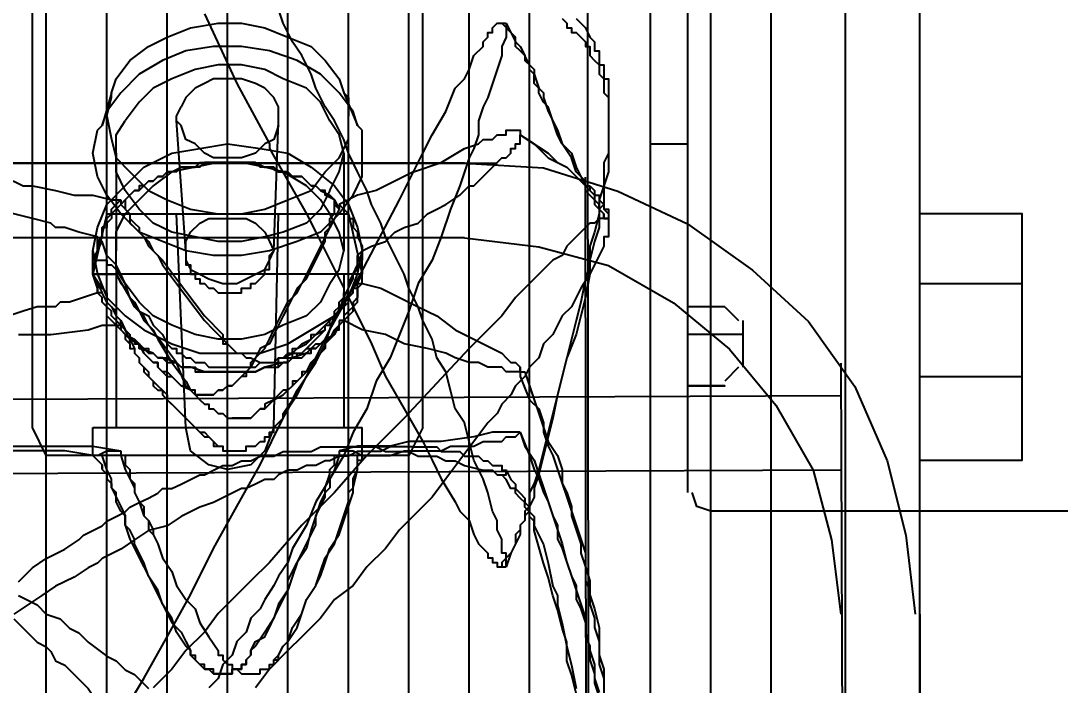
# Model space of a CAD drawing. Header units: millimetres. Extents: x 88585 to 99951, y -167251 to -159927.
# Drawn here: x 91678.8 to 91825.7, y -164056.9 to -163963.1 of the extents above; entities that cross this region are included whole.
import ezdxf

# ---------------------------------------------------------------- set-up
doc = ezdxf.new("R2010")
doc.units = ezdxf.units.MM
doc.header["$LTSCALE"] = 13
doc.layers.add('1', color=4, linetype='Continuous')
doc.layers.add('标注、文本', color=3, linetype='Continuous', lineweight=25)
doc.styles.get("Standard").update_dxf_attribs({"font": 'gbenor.shx', "bigfont": 'gbcbig.shx'})
doc.dimstyles.new('1-15', dxfattribs={"dimscale": 14, "dimtxt": 3.5, "dimasz": 2, "dimexe": 1.5, "dimexo": 0.5, "dimgap": 0.5, "dimtad": 1, "dimtoh": 1, "dimdec": 1, "dimdsep": 46, "dimtxsty": 'Standard', "dimcen": 2.5, "dimclrd": 3, "dimclre": 3, "dimclrt": 3, "dimadec": 0, "dimazin": 2, "dimtfac": 1, "dimtdec": 1, "dimtmove": 0, "dimatfit": 2, "dimfxl": 1, "dimarcsym": 0})

# ---------------------------------------------------------------- blocks, each defined once
blk = doc.blocks.new('A$C6BCA710F')
at = {"layer": '1'}
for points in [[(95.86, 525.93), (95.86, 5.25)], [(104.4, 525.27), (104.4, 5.25)], [(112.93, 525.27), (112.93, 5.25)], [(121.47, 525.27), (121.47, 5.25)], [(130, 525.27), (130, 5.25)], [(138.54, 525.27), (138.54, 5.25)], [(147.08, 525.27), (147.08, 5.25)], [(155.61, 525.27), (155.61, 5.25)], [(164.15, 524.61), (164.15, 5.25)], [(172.68, 523.3), (172.03, 7.22)], [(181.22, 520.02), (181.22, 10.51)], [(189.75, 515.42), (189.75, 15.1)], [(198.29, 508.86), (198.29, 21.67)], [(162.83, 332.23), (163.49, 334.2), (164.8, 336.17), (165.46, 338.14), (166.12, 340.11), (166.77, 342.08), (167.43, 344.05), (168.09, 346.02), (168.74, 347.99), (169.4, 350.62), (170.06, 352.59), (170.71, 354.56), (171.37, 356.53), (172.03, 358.5), (172.03, 360.47), (172.68, 363.09), (173.34, 365.06), (173.34, 367.03), (174, 369)], [(208.79, 461.58), (208.79, 216.02)], [(219.3, 461.58), (219.3, 263.95)], [(162.83, 332.23), (164.15, 335.52), (164.8, 337.49), (165.46, 338.8), (166.12, 340.77), (166.77, 342.08), (167.43, 344.05), (168.09, 345.36), (168.09, 347.33), (168.74, 348.65), (169.4, 350.62), (170.06, 352.59), (170.71, 353.9), (170.71, 355.87), (171.37, 357.18), (172.03, 359.15), (172.03, 361.12), (172.68, 362.44), (172.68, 364.41), (173.34, 366.38), (173.34, 367.69), (174, 369.66)], [(163.49, 323.7), (164.8, 327.64), (165.46, 329.61), (166.12, 331.58), (166.77, 333.55), (168.09, 335.52), (168.74, 337.49), (168.74, 339.46), (169.4, 341.43), (170.06, 343.4), (170.71, 345.36), (171.37, 347.33), (172.03, 349.3), (172.03, 351.27), (172.68, 353.24), (172.68, 355.21), (173.34, 357.18), (174, 359.81), (174, 361.78), (174, 363.75), (174.65, 365.72), (174.65, 367.69), (174.65, 369.66)], [(160.86, 275.77), (160.86, 276.42), (160.21, 277.74), (160.21, 278.39), (160.21, 279.05), (159.55, 281.02), (158.89, 282.99), (158.24, 284.96), (157.58, 286.27), (156.92, 288.24), (156.92, 290.21), (156.27, 292.18), (155.61, 293.49), (154.95, 295.46), (154.3, 297.43), (152.98, 300.72), (151.67, 304.66), (150.36, 307.94), (148.39, 311.22), (147.08, 315.16), (145.76, 318.44), (144.45, 321.73), (142.48, 325.01), (141.17, 328.95), (139.2, 332.23), (137.88, 335.52), (135.91, 338.8), (133.94, 342.08), (132.63, 345.36), (130.66, 348.65), (130, 350.62), (128.69, 352.59), (128.03, 353.9), (126.72, 355.87), (126.06, 357.18), (124.75, 358.5), (124.09, 360.47), (122.78, 361.78), (122.13, 363.75), (120.81, 365.06), (120.16, 367.03), (118.84, 368.35)], [(174.65, 300.72), (175.31, 300.72), (175.31, 301.37), (175.31, 302.03), (175.31, 302.69), (175.31, 303.34), (175.31, 304), (175.31, 304.66), (174.65, 304.66), (174.65, 305.97), (174, 307.28), (173.34, 308.6), (172.68, 309.91), (171.37, 311.88), (170.71, 313.19), (170.06, 314.51), (168.74, 315.82), (168.09, 317.13), (167.43, 318.44), (166.12, 319.76), (165.46, 321.73), (164.15, 323.04), (163.49, 324.35), (162.18, 325.67), (161.52, 326.98), (160.21, 328.29), (159.55, 329.61), (158.24, 330.92), (156.27, 333.55), (154.3, 336.17), (152.33, 338.8), (150.36, 341.43), (147.73, 344.05), (145.76, 346.02), (143.79, 348.65), (141.17, 351.27), (139.2, 353.9), (136.57, 355.87), (134.6, 358.5), (131.97, 361.12), (130, 363.09), (127.38, 365.72), (125.41, 368.35)], [(175.31, 302.03), (174.65, 302.03), (174, 302.03), (173.34, 302.69), (172.68, 302.69), (172.03, 303.34), (171.37, 304), (170.71, 304.66), (169.4, 305.97), (168.74, 307.28), (167.43, 307.94), (164.8, 310.57), (162.18, 313.19), (160.21, 315.82), (155.61, 320.41), (146.42, 330.26), (141.17, 335.52), (136.57, 340.77), (131.97, 345.36), (127.38, 350.62), (124.75, 353.24), (122.78, 355.21), (120.16, 357.84), (118.19, 360.47), (115.56, 363.09), (113.59, 365.72), (110.96, 368.35)], [(162.83, 324.35), (164.15, 327.64), (165.46, 328.95), (166.12, 330.92), (166.12, 332.23), (166.77, 334.2), (167.43, 335.52), (168.09, 337.49), (168.74, 339.46), (169.4, 340.77), (170.06, 342.74), (170.06, 344.05), (170.71, 346.02), (171.37, 347.99), (171.37, 349.3), (172.03, 351.27), (172.03, 353.24), (172.68, 354.56), (172.68, 356.53), (173.34, 358.5), (173.34, 359.81), (174, 361.78), (174, 363.75), (174, 365.06), (174.65, 367.03), (174.65, 369)], [(107.68, 370.32), (109.65, 367.03), (112.93, 361.12), (116.22, 355.21), (119.5, 348.65), (122.78, 342.74), (126.06, 336.83), (129.35, 330.26), (132.63, 324.35), (135.91, 317.79), (139.2, 311.88), (145.76, 299.4), (149.05, 292.84), (150.36, 290.21), (152.33, 286.93), (153.64, 283.65), (154.95, 282.33), (155.61, 281.02), (156.27, 279.05), (157.58, 277.74), (157.58, 277.08), (158.24, 276.42), (158.24, 275.77), (158.89, 275.77), (158.89, 275.11), (159.55, 274.45), (160.21, 274.45)], [(103.74, 337.49), (104.4, 338.14), (104.4, 338.8), (105.05, 339.46), (105.05, 340.11), (106.37, 342.74), (107.02, 344.05), (107.02, 345.36), (107.68, 347.33), (108.34, 348.65), (108.99, 349.96), (109.65, 351.27), (110.31, 352.59), (110.96, 353.9), (111.62, 355.21), (112.28, 356.53), (112.93, 357.84), (113.59, 359.15), (114.9, 360.47), (115.56, 361.78), (116.22, 363.09), (116.22, 363.75), (116.87, 363.75), (116.87, 364.41), (117.53, 365.06), (118.19, 365.72), (118.84, 365.72), (119.5, 366.38), (120.16, 366.38), (120.81, 366.38), (121.47, 366.38), (122.13, 366.38), (122.13, 365.72), (122.78, 365.72), (123.44, 365.72), (123.44, 365.06), (124.09, 365.06), (124.09, 364.41), (124.75, 363.75), (124.75, 363.09), (125.41, 361.78), (126.72, 361.12), (127.38, 359.81), (128.03, 358.5), (128.69, 357.18), (129.35, 355.87), (130, 354.56), (130, 353.24), (130.66, 351.93), (131.32, 350.62), (131.97, 349.3), (132.63, 347.99), (133.29, 346.68), (133.94, 345.36), (133.94, 344.05), (134.6, 342.74), (135.26, 341.43), (135.26, 340.11), (135.91, 338.14), (135.91, 337.49), (136.57, 336.83), (136.57, 336.17), (136.57, 335.52)], [(137.23, 335.52), (136.57, 337.49), (135.91, 338.8), (135.91, 340.11), (135.26, 340.77), (134.6, 342.08), (133.94, 344.05), (133.29, 346.02), (132.63, 348.65), (131.32, 350.62), (130.66, 352.59), (130, 354.56), (128.69, 356.53), (128.03, 358.5), (126.72, 360.47), (125.41, 362.44), (124.75, 363.09), (124.75, 363.75), (124.09, 364.41), (124.09, 365.06), (123.44, 365.06), (123.44, 365.72), (122.78, 365.72), (122.13, 365.72), (122.13, 366.38), (121.47, 366.38), (120.81, 366.38), (120.16, 366.38), (119.5, 366.38), (119.5, 365.72), (118.84, 365.72), (118.19, 365.72), (118.19, 365.06), (117.53, 365.06), (116.87, 364.41), (116.22, 363.75), (116.22, 363.09), (115.56, 362.44), (114.25, 360.47), (113.59, 358.5), (112.28, 356.53), (111.62, 354.56), (110.31, 352.59), (109.65, 350.62), (108.99, 349.3), (108.34, 347.99), (108.34, 347.33), (107.68, 346.02), (107.02, 345.36), (107.02, 344.05), (106.37, 343.4), (105.71, 342.08), (105.71, 340.77), (105.05, 340.11), (105.05, 338.8), (104.4, 337.49), (103.74, 335.52)], [(107.02, 335.52), (107.02, 336.17), (107.02, 336.83), (107.68, 337.49), (107.68, 338.8), (108.34, 340.11), (108.34, 340.77), (108.99, 342.08), (109.65, 342.74), (109.65, 344.05), (110.31, 344.71), (110.96, 346.02), (110.96, 346.68), (111.62, 347.99), (112.28, 349.96), (113.59, 351.93), (114.25, 353.9), (115.56, 355.87), (116.87, 357.18), (117.53, 359.15), (118.84, 361.12), (120.16, 363.09), (120.16, 363.75), (120.81, 363.75), (120.81, 364.41), (121.47, 365.06), (122.13, 365.06), (122.13, 365.72), (122.78, 365.72), (123.44, 366.38), (124.09, 366.38), (124.75, 366.38), (125.41, 366.38), (126.06, 366.38)], [(126.06, 366.38), (126.06, 365.72), (126.72, 365.72), (127.38, 365.72), (127.38, 365.06), (128.03, 365.06), (128.03, 364.41), (128.69, 363.75), (129.35, 362.44), (130, 361.78), (130.66, 359.81), (131.97, 357.84), (132.63, 355.87), (133.94, 353.9), (134.6, 352.59), (135.26, 350.62), (135.91, 348.65), (137.23, 346.68), (137.88, 344.71), (138.54, 342.74), (139.2, 340.77), (139.2, 338.8), (139.85, 337.49), (139.85, 336.83), (139.85, 336.17)], [(126.06, 366.38), (126.06, 365.72), (126.72, 365.72), (127.38, 365.72), (127.38, 365.06), (128.03, 365.06), (128.03, 364.41), (128.69, 364.41), (128.69, 363.75), (129.35, 362.44), (130, 361.78), (131.32, 359.81), (131.97, 357.84), (132.63, 355.87), (133.94, 353.9), (134.6, 351.93), (135.26, 349.96), (136.57, 347.99), (137.23, 346.02), (137.88, 344.05), (138.54, 342.08), (138.54, 340.77), (139.2, 340.11), (139.85, 337.49), (139.85, 335.52)], [(106.37, 335.52), (107.02, 337.49), (107.68, 338.8), (108.34, 339.46), (108.34, 340.77), (108.99, 342.08), (109.65, 344.05), (110.31, 344.71), (110.31, 346.02), (110.96, 346.68), (111.62, 347.99), (112.28, 349.96), (113.59, 351.93), (114.25, 353.9), (115.56, 355.87), (116.87, 357.18), (117.53, 359.15), (118.84, 361.12), (120.16, 363.09), (120.16, 363.75), (120.81, 363.75), (120.81, 364.41), (121.47, 365.06), (122.13, 365.06), (122.13, 365.72), (122.78, 365.72)], [(160.86, 351.27), (160.86, 350.62), (160.86, 349.96), (160.86, 349.3), (160.21, 349.3), (160.21, 348.65), (160.21, 347.99), (160.21, 347.33), (159.55, 346.02), (159.55, 344.71), (158.89, 343.4), (158.24, 340.77), (157.58, 338.8), (156.27, 336.17), (155.61, 333.55), (154.95, 330.92), (153.64, 328.95), (152.98, 326.32), (152.33, 323.7), (151.02, 321.73), (150.36, 319.1), (149.05, 316.48), (148.39, 314.51), (147.08, 311.88), (146.42, 309.91), (145.11, 307.28), (143.79, 304.66), (143.14, 302.69), (141.82, 300.06), (141.17, 298.09), (139.85, 295.46), (138.54, 292.84), (137.88, 290.87), (136.57, 288.24), (135.26, 286.27), (133.94, 283.65), (133.29, 281.68), (131.97, 279.05), (130.66, 277.08), (129.35, 274.45), (128.69, 272.48)], [(118.19, 273.14), (118.84, 274.45), (122.78, 282.99), (127.38, 291.52), (127.38, 292.18), (132.63, 301.37), (133.94, 304), (137.23, 310.57), (137.88, 311.88), (137.88, 313.19), (138.54, 313.19), (139.2, 314.51), (141.82, 319.76), (143.79, 324.35), (146.42, 328.95), (149.05, 333.55), (150.36, 336.17), (151.67, 338.8), (153.64, 342.08), (154.3, 343.4), (155.61, 344.71), (156.27, 346.68), (156.92, 347.99), (157.58, 348.65), (158.24, 349.3), (158.24, 349.96), (158.89, 349.96), (158.89, 350.62), (159.55, 350.62), (159.55, 351.27), (160.21, 351.27)], [(166.77, 332.23), (166.12, 334.86), (165.46, 337.49), (164.8, 339.46), (164.15, 340.77), (164.15, 342.08), (164.15, 342.74), (163.49, 343.4), (163.49, 344.71), (162.83, 345.36), (162.83, 346.02), (162.18, 346.68), (162.18, 347.99), (161.52, 349.3), (160.21, 350.62), (160.21, 351.27)], [(160.21, 351.27), (160.86, 351.27)], [(166.77, 332.89), (166.12, 335.52), (165.46, 338.14), (164.8, 340.11), (164.8, 340.77), (164.8, 341.43), (164.15, 342.74), (164.15, 343.4), (163.49, 344.05), (163.49, 344.71), (162.83, 345.36), (162.83, 346.68), (162.18, 347.99), (161.52, 349.3), (160.86, 351.27)], [(189.75, 343.4), (187.78, 342.74), (187.13, 340.77)], [(399.86, 343.4), (189.75, 343.4)], [(186.47, 184.5), (186.47, 340.77)], [(103.74, 337.49), (103.74, 336.83), (103.08, 336.17), (102.43, 335.52)], [(102.43, 335.52), (103.08, 336.17), (103.74, 336.83), (103.74, 337.49)], [(128.03, 331.58), (126.72, 334.86), (124.75, 336.83), (121.47, 337.49), (118.84, 336.83), (116.22, 334.86), (115.56, 331.58)], [(103.08, 335.52), (102.43, 335.52), (98.49, 334.86), (93.89, 334.86), (89.95, 334.86), (85.36, 334.86), (76.82, 334.2), (72.88, 334.2), (70.91, 334.2), (69.6, 333.55), (68.94, 333.55), (68.29, 333.55)], [(95.86, 335.52), (93.89, 331.58)], [(147.08, 335.52), (95.86, 335.52)], [(95.86, 335.52), (95.86, 314.51)], [(140.51, 335.52), (102.43, 335.52)], [(102.43, 335.52), (102.43, 331.58)], [(103.08, 335.52), (104.4, 334.86), (106.37, 334.86)], [(106.37, 334.86), (106.37, 335.52)], [(137.23, 334.86), (137.23, 335.52)], [(137.23, 334.86), (139.2, 334.86), (140.51, 335.52), (143.14, 335.52), (144.45, 335.52), (146.42, 334.86), (147.73, 334.86), (149.05, 334.86), (150.36, 334.86), (151.67, 334.86), (152.98, 334.2), (154.95, 334.2), (156.27, 334.2), (157.58, 333.55), (158.89, 333.55), (159.55, 333.55), (160.21, 333.55), (160.86, 332.89), (161.52, 332.89), (162.18, 332.89), (162.83, 332.23)], [(139.85, 336.17), (140.51, 336.17), (140.51, 335.52)], [(140.51, 335.52), (140.51, 336.17)], [(140.51, 335.52), (140.51, 331.58)], [(149.05, 331.58), (147.08, 335.52)], [(147.08, 335.52), (147.08, 295.46)], [(219.3, 336.17), (233.75, 336.17), (233.75, 301.37), (219.3, 301.37)], [(68.29, 333.55), (68.94, 333.55), (69.6, 333.55), (70.91, 333.55), (72.88, 333.55), (76.82, 333.55), (85.36, 334.2), (89.95, 334.2), (93.89, 334.2), (102.43, 334.2), (106.37, 334.86)], [(107.68, 319.76), (107.68, 320.41), (108.34, 320.41), (108.34, 321.07), (108.99, 321.73), (108.99, 322.38), (109.65, 323.04), (110.31, 323.7), (110.31, 324.35), (110.96, 325.01), (110.96, 325.67), (111.62, 326.32), (112.28, 326.32), (112.93, 326.98), (112.93, 327.64), (114.25, 328.95), (114.9, 329.61), (115.56, 330.26), (116.22, 330.92), (116.87, 331.58), (117.53, 332.23), (118.19, 332.89), (118.84, 332.89), (119.5, 333.55), (119.5, 334.2), (120.16, 334.2), (120.81, 334.2), (120.81, 334.86), (121.47, 334.86), (122.13, 334.86), (122.78, 334.86)], [(107.68, 319.1), (108.34, 320.41), (108.34, 321.07), (108.99, 321.73), (108.99, 322.38), (109.65, 323.04), (109.65, 323.7), (110.31, 324.35), (110.96, 325.01), (111.62, 325.67), (112.28, 326.32), (112.28, 326.98), (112.93, 327.64), (113.59, 328.29), (114.9, 329.61), (115.56, 330.26), (116.22, 330.92), (116.87, 331.58), (117.53, 332.23), (118.19, 332.23), (118.84, 332.89), (119.5, 333.55), (120.16, 334.2), (120.81, 334.2), (120.81, 334.86), (121.47, 334.86), (122.13, 334.86), (122.78, 334.86)], [(122.78, 334.86), (124.09, 334.86), (124.09, 334.2), (124.75, 334.2), (125.41, 334.2), (126.06, 333.55)], [(126.06, 333.55), (126.72, 333.55), (126.72, 332.89), (127.38, 332.89), (127.38, 332.23), (128.03, 332.23), (128.03, 331.58), (128.69, 330.92), (129.35, 330.26), (130, 328.95), (131.32, 326.98), (131.97, 325.67), (132.63, 324.35), (133.94, 322.38), (134.6, 321.07), (135.26, 319.76), (135.91, 317.79), (136.57, 316.48), (137.23, 315.16), (137.88, 313.19), (138.54, 311.88), (139.2, 309.91)], [(126.06, 333.55), (126.72, 333.55), (126.72, 332.89), (127.38, 332.89), (127.38, 332.23), (128.03, 332.23), (128.03, 331.58), (128.69, 330.92), (129.35, 330.26), (129.35, 329.61), (130.66, 327.64), (131.32, 326.32), (132.63, 324.35), (133.29, 323.04), (134.6, 321.07), (135.26, 319.76), (135.91, 317.79), (136.57, 315.82), (137.88, 314.51), (138.54, 312.54), (138.54, 311.88), (139.2, 310.57), (139.2, 309.91), (139.85, 308.6), (139.85, 307.28), (140.51, 306.63)], [(156.27, 332.89), (151.67, 333.55), (149.05, 333.55), (147.08, 333.55), (144.45, 334.2), (142.48, 334.2), (139.85, 334.2), (137.23, 334.86)], [(161.52, 332.23), (160.86, 332.23), (160.21, 332.23), (158.89, 332.23), (156.27, 332.89)], [(162.83, 332.23), (162.18, 332.23), (161.52, 332.23)], [(172.68, 309.91), (172.03, 313.19), (171.37, 315.82), (170.71, 318.44), (169.4, 321.73), (168.09, 326.98), (167.43, 330.26), (166.77, 332.89)], [(172.03, 310.57), (171.37, 313.85), (170.71, 316.48), (170.06, 319.1), (169.4, 321.73), (168.09, 326.98), (167.43, 329.61), (166.77, 332.23)], [(93.89, 331.58), (93.89, 315.16)], [(102.43, 331.58), (140.51, 331.58)], [(105.71, 309.91), (105.71, 331.58)], [(115.56, 331.58), (114.25, 301.37)], [(115.56, 331.58), (128.03, 331.58)], [(128.03, 331.58), (128.69, 301.37)], [(137.88, 309.91), (137.88, 331.58)], [(149.05, 331.58), (149.05, 292.84)], [(118.19, 328.29), (118.84, 328.29), (118.84, 328.95), (119.5, 328.95), (120.16, 329.61), (120.81, 329.61), (121.47, 330.26), (122.13, 330.26)], [(122.13, 330.26), (122.78, 330.26), (123.44, 330.26), (124.09, 330.26), (124.75, 330.26), (125.41, 329.61), (126.06, 328.95), (126.72, 328.95), (127.38, 328.29), (128.03, 327.64), (129.35, 326.98), (130, 326.32), (130.66, 325.67), (131.32, 325.01), (131.97, 324.35), (132.63, 323.7), (133.29, 322.38), (133.94, 321.73), (134.6, 321.07)], [(137.23, 317.13), (136.57, 318.44), (135.91, 319.1), (135.26, 319.76), (135.26, 320.41), (134.6, 321.07), (133.94, 321.73), (133.29, 322.38), (133.29, 323.04), (132.63, 323.7), (131.97, 323.7), (131.97, 324.35), (131.32, 325.01), (130.66, 325.01), (130.66, 325.67), (130, 326.32), (129.35, 326.32), (128.69, 326.98), (128.03, 327.64), (126.72, 328.29), (126.72, 328.95), (126.06, 328.95), (125.41, 329.61), (124.75, 330.26), (124.09, 330.26), (123.44, 330.26), (122.78, 330.26), (122.13, 330.26)], [(102.43, 307.94), (103.08, 307.94), (103.74, 307.94), (104.4, 307.94), (104.4, 308.6), (105.05, 308.6), (105.71, 309.25), (105.71, 309.91), (107.68, 313.19), (108.99, 315.16), (109.65, 316.48), (110.96, 317.79), (111.62, 319.1), (113.59, 322.38), (115.56, 325.01), (116.22, 326.32), (116.87, 326.98), (117.53, 327.64), (118.19, 328.29)], [(118.19, 328.29), (117.53, 327.64), (116.87, 326.98), (116.87, 326.32), (116.22, 326.32), (115.56, 325.67), (114.25, 322.38), (112.28, 319.76), (110.31, 317.13), (109.65, 315.82), (108.34, 314.51), (107.68, 313.19), (107.02, 311.22), (106.37, 309.91), (105.71, 308.6), (105.05, 307.94), (104.4, 307.28), (103.74, 305.31), (103.08, 305.31)], [(104.4, 312.54), (104.4, 313.85), (105.05, 314.51), (105.71, 315.82), (106.37, 316.48), (107.02, 317.79), (107.68, 318.44), (107.68, 319.1), (108.34, 319.1), (108.99, 319.76), (109.65, 321.07), (110.31, 321.73), (110.96, 322.38), (111.62, 322.38), (111.62, 323.04), (112.28, 323.7), (112.93, 324.35), (113.59, 324.35), (114.25, 325.01), (114.9, 325.67), (115.56, 325.67), (116.22, 326.32), (116.87, 326.98), (117.53, 326.98), (118.19, 326.98), (118.84, 326.98), (119.5, 326.98), (120.16, 326.32), (120.81, 326.32), (121.47, 325.67), (122.13, 325.67), (122.78, 325.01), (123.44, 324.35), (124.09, 323.7), (124.75, 323.04), (124.75, 322.38), (126.72, 320.41), (127.38, 319.1), (128.03, 317.79), (128.69, 316.48), (129.35, 315.16), (130, 313.85), (131.32, 312.54), (131.97, 311.22), (132.63, 310.57), (133.29, 309.25), (133.94, 307.94), (134.6, 306.63), (135.26, 305.31), (135.26, 304.66), (135.26, 304), (135.91, 303.34), (135.91, 302.69), (135.91, 302.03), (136.57, 301.37), (136.57, 300.72), (136.57, 300.06), (136.57, 299.4)], [(137.23, 300.72), (136.57, 302.03), (135.91, 303.34), (135.26, 304.66), (134.6, 305.97), (133.94, 307.28), (133.29, 308.6), (132.63, 309.91), (131.97, 311.22), (131.32, 311.88), (130.66, 313.19), (130, 314.51), (129.35, 315.82), (128.69, 317.13), (128.03, 318.44), (127.38, 319.76), (126.06, 320.41), (125.41, 321.73), (124.75, 323.04), (124.09, 323.7), (124.09, 324.35), (123.44, 324.35), (122.78, 325.01), (122.13, 325.67), (121.47, 325.67), (120.81, 326.32), (120.16, 326.32), (119.5, 326.98), (118.84, 326.98), (118.19, 326.98), (117.53, 326.98), (116.87, 326.98), (116.22, 326.32), (114.9, 325.67), (114.25, 325.01), (113.59, 324.35), (112.93, 323.7), (112.28, 323.7), (111.62, 323.04), (111.62, 322.38), (110.96, 322.38), (110.31, 321.73), (109.65, 321.07), (108.99, 319.76)], [(191.72, 325.67), (186.47, 325.67), (191.72, 325.67), (186.47, 325.67)], [(193.69, 323.04), (191.72, 325.01)], [(107.02, 318.44), (108.34, 319.1), (108.34, 319.76), (108.99, 319.76), (109.65, 320.41), (110.31, 320.41), (110.31, 321.07), (110.96, 321.07), (111.62, 321.73), (112.28, 321.73), (112.93, 321.73), (113.59, 322.38), (114.25, 322.38), (114.9, 323.04), (115.56, 323.04), (116.22, 323.04), (116.87, 323.04), (117.53, 323.7), (118.19, 323.7), (118.84, 323.7), (119.5, 323.7), (120.16, 323.7), (120.81, 323.7), (121.47, 323.7), (122.13, 323.7), (122.78, 323.7), (123.44, 323.7), (124.09, 323.7), (124.75, 323.7), (125.41, 323.7)], [(136.57, 318.44), (135.91, 319.1), (135.26, 319.1), (133.94, 320.41), (133.29, 320.41), (132.63, 321.07), (130.66, 321.73), (130, 322.38), (129.35, 322.38), (126.72, 323.04), (125.41, 323.7), (123.44, 323.7), (122.78, 323.7), (121.47, 323.7), (119.5, 323.7), (118.84, 323.7), (118.19, 323.7), (116.22, 323.04), (114.9, 323.04), (114.25, 322.38), (112.28, 321.73), (111.62, 321.73), (110.96, 321.07), (108.99, 320.41), (108.99, 319.76), (107.68, 319.1)], [(107.68, 319.1), (108.99, 319.76), (108.99, 320.41), (109.65, 320.41), (110.31, 321.07), (110.96, 321.07), (111.62, 321.73), (112.28, 321.73), (112.93, 322.38), (113.59, 322.38), (114.25, 322.38), (114.9, 323.04), (115.56, 323.04), (116.22, 323.04), (116.87, 323.04), (116.87, 323.7), (117.53, 323.7), (118.19, 323.7), (118.84, 323.7), (119.5, 323.7), (120.16, 323.7), (120.81, 323.7), (121.47, 323.7), (122.13, 323.7), (122.78, 323.7), (123.44, 323.7), (124.09, 323.7), (125.41, 323.7)], [(125.41, 323.7), (126.72, 323.04)], [(161.52, 323.7), (160.86, 323.7), (160.21, 323.04), (158.24, 323.04), (156.92, 322.38), (155.61, 322.38), (153.64, 321.73), (152.33, 321.07), (149.7, 320.41), (146.42, 319.76), (143.79, 318.44), (140.51, 317.79), (137.88, 316.48), (137.23, 316.48)], [(162.83, 323.7), (162.18, 323.7), (161.52, 323.7)], [(162.83, 323.7), (162.83, 324.35)], [(162.83, 323.7), (162.83, 323.04)], [(162.83, 323.04), (162.83, 323.7), (163.49, 323.7)], [(219.3, 324.35), (233.75, 324.35)], [(105.71, 309.91), (106.37, 311.22), (107.02, 311.88), (107.68, 313.19), (108.34, 313.85), (108.99, 315.16), (110.31, 315.82), (110.96, 317.13), (111.62, 317.79), (112.28, 318.44), (112.93, 319.76), (113.59, 320.41), (114.25, 320.41), (114.25, 321.07), (114.9, 321.07), (115.56, 321.73), (116.22, 321.73), (116.87, 322.38), (117.53, 322.38), (118.19, 322.38), (118.84, 323.04), (119.5, 323.04), (120.16, 323.04), (120.81, 323.04), (121.47, 323.04), (122.13, 323.04), (122.78, 323.04), (123.44, 323.04), (124.09, 323.04), (124.75, 323.04), (125.41, 323.04), (126.06, 322.38), (126.72, 322.38), (127.38, 322.38), (128.03, 322.38), (128.69, 321.73), (129.35, 321.73), (130, 321.73), (130.66, 321.73), (130.66, 321.07), (131.32, 321.07), (131.97, 321.07), (132.63, 320.41), (133.29, 320.41), (133.94, 319.76), (134.6, 319.76), (135.26, 319.1), (136.57, 318.44)], [(107.02, 299.4), (107.02, 300.06), (107.02, 300.72), (107.68, 301.37), (107.68, 302.03), (108.34, 302.69), (108.99, 303.34), (108.99, 304), (109.65, 304.66), (110.31, 305.31), (110.96, 306.63), (112.28, 307.94), (114.25, 310.57), (118.19, 315.82), (120.81, 318.44), (120.81, 319.1), (121.47, 319.76), (122.13, 320.41), (122.78, 321.07), (123.44, 321.07), (124.09, 321.73), (124.75, 321.73), (126.06, 322.38)], [(126.06, 322.38), (126.72, 322.38), (127.38, 322.38), (128.03, 322.38), (128.69, 322.38), (128.69, 321.73), (129.35, 321.73), (130.66, 321.07), (130.66, 320.41), (131.32, 320.41), (132.63, 319.76), (133.29, 319.1), (133.29, 318.44), (133.94, 318.44), (134.6, 317.79), (135.26, 317.13), (135.91, 316.48), (136.57, 315.82), (137.23, 315.16), (137.23, 314.51), (137.88, 314.51), (138.54, 313.85), (138.54, 313.19), (139.2, 312.54), (139.2, 311.88), (139.85, 311.88), (139.85, 311.22), (140.51, 309.91)], [(126.06, 322.38), (126.72, 322.38), (127.38, 322.38), (128.03, 322.38), (128.69, 322.38), (128.69, 321.73), (129.35, 321.73), (130, 321.07), (130.66, 321.07), (131.32, 320.41), (131.97, 319.76), (133.29, 319.1), (133.94, 318.44), (135.26, 317.79), (135.26, 317.13), (135.91, 316.48), (136.57, 315.82), (137.23, 315.16), (137.88, 314.51), (137.88, 313.85), (138.54, 313.19), (139.2, 312.54), (139.2, 311.88), (139.85, 311.22)], [(126.72, 323.04), (128.03, 323.04), (128.69, 323.04), (129.35, 322.38), (130, 322.38), (130.66, 321.73), (131.32, 321.73), (131.97, 321.73), (132.63, 321.07), (133.29, 321.07), (133.29, 320.41), (133.94, 320.41), (134.6, 319.76), (135.26, 319.1), (135.91, 319.1), (136.57, 317.79), (137.23, 317.79), (137.23, 317.13), (137.88, 316.48), (138.54, 315.82), (139.2, 315.16), (139.2, 314.51), (139.85, 313.85), (139.85, 313.19), (139.85, 312.54), (139.85, 311.88), (140.51, 311.22), (140.51, 310.57), (140.51, 309.25)], [(126.72, 323.04), (127.38, 323.04), (128.03, 323.04), (128.69, 323.04), (128.69, 322.38), (129.35, 322.38), (130, 322.38), (130.66, 321.73), (131.32, 321.73), (131.32, 321.07), (131.97, 321.07), (132.63, 320.41), (133.29, 319.76), (133.94, 319.1), (134.6, 318.44), (135.26, 317.79), (135.26, 317.13), (135.91, 317.13), (135.91, 316.48), (136.57, 315.82), (136.57, 315.16), (137.23, 314.51), (137.23, 313.85), (137.88, 313.19), (137.88, 312.54), (138.54, 312.54), (138.54, 311.22), (139.2, 309.91)], [(140.51, 311.22), (143.14, 311.88), (145.76, 313.19), (148.39, 314.51), (151.02, 315.82), (153.64, 317.79), (154.95, 318.44), (156.27, 319.1), (157.58, 319.76), (158.89, 320.41), (160.21, 321.07), (160.86, 321.73), (161.52, 322.38), (162.18, 322.38), (162.83, 323.04)], [(194.35, 323.04), (194.35, 316.48)], [(91.92, 318.44), (94.55, 318.44), (96.52, 318.44), (101.77, 317.79), (103.74, 317.13), (106.37, 317.13), (105.71, 316.48), (105.05, 315.82), (105.05, 315.16), (104.4, 314.51), (103.74, 313.85), (103.74, 313.19), (103.08, 312.54)], [(106.37, 300.06), (107.68, 301.37), (107.68, 302.69), (108.34, 303.34), (109.65, 304.66), (110.31, 305.97), (111.62, 307.28), (112.28, 308.6), (114.25, 311.22), (118.19, 316.48), (119.5, 317.79), (120.16, 318.44), (120.81, 319.1), (120.81, 319.76), (121.47, 319.76), (122.13, 320.41), (122.78, 321.07)], [(107.02, 315.82), (109.65, 317.79), (113.59, 319.76), (117.53, 321.07), (121.47, 321.07), (126.06, 321.07), (130, 319.76), (133.29, 317.79), (136.57, 315.82), (138.54, 313.19), (139.85, 309.91), (140.51, 306.63)], [(134.6, 321.07), (135.26, 320.41), (135.26, 319.76), (135.91, 319.1), (136.57, 318.44)], [(103.08, 312.54), (101.11, 313.19), (99.14, 313.85), (97.83, 313.85), (97.17, 314.51), (94.55, 314.51), (92.58, 315.16), (90.61, 315.82), (87.98, 316.48), (86.01, 316.48), (84.04, 317.13), (81.42, 317.79), (79.45, 317.79), (77.48, 318.44), (72.88, 319.1), (70.91, 319.1), (69.6, 319.76), (68.94, 319.76)], [(108.99, 319.76), (107.68, 319.1), (107.02, 317.79), (106.37, 317.13), (106.37, 316.48), (105.71, 315.82), (105.71, 315.16), (105.05, 314.51), (104.4, 313.85)], [(135.91, 311.22), (134.6, 313.85), (132.63, 315.82), (129.35, 317.13), (126.72, 318.44), (123.44, 319.1), (120.16, 319.1), (116.87, 318.44), (113.59, 317.13), (110.96, 315.82), (108.99, 313.85), (107.02, 311.22), (105.71, 309.25), (105.71, 306.63)], [(107.68, 319.76), (107.68, 319.1), (106.37, 317.79)], [(107.68, 319.1), (107.02, 318.44), (106.37, 317.79)], [(107.02, 318.44), (107.02, 319.1), (107.68, 319.76)], [(107.02, 318.44), (107.68, 319.1)], [(106.37, 317.79), (105.71, 317.13), (105.05, 316.48), (104.4, 315.82), (104.4, 315.16), (104.4, 314.51), (103.74, 313.85), (103.74, 313.19), (103.08, 312.54)], [(106.37, 317.79), (107.02, 318.44)], [(106.37, 317.79), (107.02, 318.44)], [(106.37, 317.13), (106.37, 317.79)], [(136.57, 318.44), (137.23, 317.13)], [(137.23, 317.13), (136.57, 317.79), (136.57, 318.44)], [(194.35, 318.44), (186.47, 318.44)], [(104.4, 313.19), (107.02, 315.82)], [(137.23, 316.48), (137.23, 317.13)], [(140.51, 311.22), (139.85, 311.88), (139.85, 312.54), (139.85, 313.19), (139.2, 313.85), (139.2, 314.51), (138.54, 315.16), (137.88, 315.82), (137.88, 316.48), (137.23, 316.48)], [(191.72, 314.51), (193.69, 316.48)], [(93.89, 315.16), (93.89, 262.63)], [(95.86, 314.51), (95.86, 261.98)], [(191.72, 314.51), (186.47, 314.51)], [(102.43, 306.63), (103.08, 309.91), (104.4, 313.19)], [(104.4, 313.85), (103.74, 312.54)], [(104.4, 313.85), (104.4, 312.54)], [(102.43, 309.91), (103.74, 311.88), (104.4, 312.54)], [(102.43, 309.91), (103.74, 312.54)], [(103.08, 311.88), (102.43, 309.91)], [(103.74, 312.54), (103.08, 312.54)], [(103.08, 312.54), (103.08, 311.88)], [(103.08, 311.22), (103.08, 312.54)], [(115.56, 306.63), (115.56, 307.28), (115.56, 307.94), (115.56, 308.6), (116.22, 308.6), (116.22, 309.25), (116.22, 309.91), (116.87, 309.91), (116.87, 310.57), (117.53, 310.57), (117.53, 311.22), (118.19, 311.22), (118.84, 311.88), (119.5, 311.88), (120.16, 312.54), (120.81, 312.54), (121.47, 312.54), (122.13, 312.54), (122.78, 312.54), (123.44, 312.54), (123.44, 311.88), (124.09, 311.88), (124.75, 311.88), (124.75, 311.22), (125.41, 311.22), (126.06, 310.57), (126.72, 309.91), (126.72, 309.25), (127.38, 309.25), (127.38, 308.6), (127.38, 307.94), (127.38, 307.28), (128.03, 306.63)], [(102.43, 309.91), (103.08, 311.22)], [(115.56, 306.63), (115.56, 307.94), (116.22, 309.25), (117.53, 309.91), (118.84, 310.57), (120.81, 311.22), (122.78, 311.22), (124.09, 310.57), (125.41, 309.91), (126.72, 309.25), (127.38, 307.94), (128.03, 306.63)], [(135.91, 311.22), (137.23, 309.25)], [(139.85, 311.22), (140.51, 311.22)], [(139.85, 311.22), (140.51, 309.91)], [(140.51, 311.22), (140.51, 310.57)], [(140.51, 310.57), (140.51, 309.91)], [(174, 299.4), (174, 300.72), (174, 301.37), (173.34, 304), (172.68, 305.97), (172.68, 308.6), (172.03, 310.57)], [(219.3, 311.22), (233.75, 311.22)], [(102.43, 309.25), (102.43, 309.91)], [(102.43, 309.91), (102.43, 309.25)], [(140.51, 309.91), (102.43, 309.91)], [(102.43, 309.91), (105.71, 309.91)], [(104.4, 301.37), (102.43, 309.91)], [(136.57, 299.4), (135.26, 298.75), (135.26, 298.09), (134.6, 298.09), (133.94, 297.43), (133.29, 297.43), (132.63, 296.78), (131.97, 296.12), (131.32, 296.12), (130.66, 296.12), (130, 295.46), (129.35, 295.46), (128.69, 295.46), (128.03, 294.81), (127.38, 294.81), (126.72, 294.81), (126.06, 294.81), (125.41, 294.15), (124.75, 294.15), (124.09, 294.15), (123.44, 294.15), (122.78, 294.15), (122.13, 294.15), (121.47, 294.15), (120.81, 294.15), (120.16, 294.15), (119.5, 294.15), (118.84, 294.15), (118.19, 294.15), (117.53, 294.81), (116.87, 294.81), (116.22, 294.81), (115.56, 294.81), (114.9, 294.81), (114.25, 295.46), (113.59, 295.46), (112.93, 295.46), (112.28, 296.12), (111.62, 296.12), (110.96, 296.78), (110.31, 296.78), (109.65, 297.43), (108.99, 297.43), (108.99, 298.09), (108.34, 298.09), (107.68, 298.75), (107.02, 299.4), (106.37, 300.06), (105.71, 300.72), (105.05, 301.37), (105.05, 302.03), (104.4, 302.69), (104.4, 303.34), (103.74, 303.34), (103.74, 304), (103.74, 304.66), (103.08, 305.97), (103.08, 306.63), (102.43, 309.25)], [(102.43, 309.25), (102.43, 307.94)], [(102.43, 309.25), (102.43, 306.63)], [(137.88, 309.91), (105.71, 309.91)], [(137.23, 309.25), (137.88, 306.63)], [(140.51, 309.91), (137.88, 309.91)], [(138.54, 301.37), (140.51, 309.91)], [(139.2, 309.91), (139.85, 309.25), (139.85, 308.6), (140.51, 307.94)], [(140.51, 309.25), (140.51, 309.91)], [(140.51, 309.25), (140.51, 308.6), (140.51, 307.94)], [(140.51, 309.25), (140.51, 306.63)], [(174, 300.72), (174, 303.34), (173.34, 305.31), (172.68, 307.94), (172.68, 309.91)], [(102.43, 307.94), (103.74, 305.31)], [(102.43, 307.94), (103.08, 306.63), (103.08, 305.31)], [(139.2, 298.75), (137.23, 301.37), (134.6, 304), (131.32, 305.31), (127.38, 306.63), (123.44, 307.28), (119.5, 307.28), (115.56, 306.63), (112.28, 305.31), (108.99, 304), (106.37, 301.37)], [(139.85, 307.28), (140.51, 307.94)], [(140.51, 307.28), (140.51, 307.94)], [(140.51, 306.63), (140.51, 307.28)], [(102.43, 306.63), (103.08, 303.34)], [(105.71, 306.63), (105.71, 304), (107.02, 301.37)], [(105.71, 292.84), (105.71, 306.63)], [(137.88, 306.63), (137.23, 304), (135.91, 301.37), (134.6, 299.4), (132.63, 297.43), (129.35, 295.46), (126.72, 294.81), (123.44, 294.15), (120.16, 294.15), (116.87, 294.81), (113.59, 295.46), (110.96, 297.43), (108.99, 299.4), (107.02, 301.37)], [(115.56, 306.63), (114.25, 288.24)], [(115.56, 306.63), (115.56, 305.31), (116.22, 304), (117.53, 302.69), (118.84, 302.03), (120.81, 302.03), (122.78, 302.03), (124.09, 302.03), (125.41, 302.69), (126.72, 304), (127.38, 305.31), (128.03, 306.63)], [(128.03, 306.63), (128.69, 288.24)], [(137.23, 300.06), (137.88, 300.72), (138.54, 301.37), (138.54, 302.03), (139.2, 302.03), (139.2, 302.69), (139.2, 303.34), (139.85, 304), (139.85, 304.66), (140.51, 305.97), (140.51, 306.63), (141.82, 305.97), (143.79, 305.31), (145.11, 304), (146.42, 303.34), (148.39, 302.69), (149.7, 301.37), (151.02, 300.72), (152.33, 300.06), (154.3, 298.75), (155.61, 297.43), (156.27, 297.43), (156.92, 296.78), (157.58, 296.12), (158.24, 295.46), (158.89, 294.81), (159.55, 294.15), (160.21, 293.49), (160.86, 293.49), (161.52, 292.84), (161.52, 292.18), (162.18, 292.18), (162.18, 291.52), (162.83, 291.52), (162.83, 290.87), (162.83, 290.21)], [(137.88, 292.84), (137.88, 306.63)], [(139.85, 303.34), (140.51, 306.63)], [(103.08, 305.31), (103.08, 304.66), (100.46, 304), (98.49, 303.34), (97.17, 303.34), (96.52, 302.69), (93.89, 302.03)], [(103.08, 305.31), (103.74, 304.66), (103.74, 303.34), (104.4, 302.69), (104.4, 302.03), (105.05, 301.37), (105.05, 300.72), (105.71, 300.06), (106.37, 299.4)], [(135.91, 298.09), (134.6, 300.72), (132.63, 302.69), (129.35, 304), (126.72, 304.66), (123.44, 305.31), (120.16, 305.31), (116.87, 304.66), (113.59, 304), (110.96, 302.69), (108.99, 300.72), (107.02, 298.09), (105.71, 295.46), (105.71, 292.84)], [(103.08, 303.34), (104.4, 300.06)], [(138.54, 300.06), (139.85, 303.34)], [(93.89, 302.03), (91.27, 301.37), (87.98, 300.72), (85.36, 299.4), (82.07, 298.75), (80.76, 298.75), (79.45, 298.09), (78.13, 298.09), (76.16, 297.43), (73.54, 296.78), (71.57, 296.78), (70.25, 296.12), (69.6, 296.12), (68.94, 296.12), (68.94, 295.46), (68.29, 295.46), (68.94, 295.46), (68.94, 294.81)], [(106.37, 301.37), (104.4, 298.75), (103.08, 296.12), (102.43, 292.84)], [(104.4, 301.37), (138.54, 301.37)], [(107.68, 295.46), (110.31, 298.09), (112.93, 299.4), (116.22, 300.72), (120.16, 301.37), (123.44, 301.37), (126.72, 300.72), (130, 299.4), (133.29, 298.09), (135.26, 295.46), (137.23, 293.49), (138.54, 290.87), (138.54, 287.59)], [(175.31, 302.03), (174.65, 302.03), (174.65, 301.37), (174, 300.72), (174, 300.06), (173.34, 299.4), (172.68, 298.75), (172.03, 298.09), (172.03, 296.78), (170.71, 295.46), (170.06, 293.49), (168.74, 291.52), (168.09, 290.21), (167.43, 288.24), (166.77, 286.27), (166.12, 285.62), (165.46, 284.3), (165.46, 283.65), (164.8, 282.99), (164.8, 281.68), (164.15, 281.02), (164.15, 280.36), (163.49, 279.05), (162.83, 278.39), (162.18, 277.74), (162.18, 276.42), (161.52, 275.77), (160.21, 274.45)], [(160.86, 274.45), (161.52, 275.77), (162.18, 277.08), (162.83, 277.74), (163.49, 279.05), (163.49, 279.71), (164.15, 280.36), (164.8, 281.02), (164.8, 281.68), (165.46, 283.65), (166.12, 284.3), (166.12, 284.96), (166.77, 286.93), (168.09, 289.56), (168.74, 291.52), (170.06, 292.84), (170.71, 294.81), (171.37, 296.12), (172.03, 297.43), (172.68, 298.09), (173.34, 298.75), (173.34, 300.06), (174, 300.72), (174.65, 301.37), (174.65, 302.03), (175.31, 302.03)], [(172.68, 297.43), (172.68, 298.09), (173.34, 298.75), (174, 298.75), (174, 299.4), (174.65, 300.06), (174.65, 300.72), (175.31, 301.37), (175.31, 302.03)], [(104.4, 300.06), (107.02, 297.43)], [(106.37, 299.4), (106.37, 300.06)], [(106.37, 300.06), (107.02, 299.4)], [(106.37, 300.06), (107.02, 299.4)], [(136.57, 299.4), (137.23, 300.72)], [(136.57, 299.4), (136.57, 300.06), (137.23, 300.72)], [(136.57, 297.43), (138.54, 300.06)], [(137.23, 300.06), (137.23, 300.72)], [(147.73, 295.46), (145.11, 296.78), (142.48, 298.09), (139.85, 298.75), (137.23, 300.06)], [(170.71, 273.8), (171.37, 274.45), (172.03, 275.11), (172.68, 276.42), (173.34, 277.08), (173.34, 278.39), (174, 278.39), (174, 279.05), (174, 279.71), (174, 280.36), (174.65, 280.36), (174.65, 281.02), (174.65, 281.68), (174.65, 282.33), (175.31, 282.33), (175.31, 282.99), (175.31, 283.65), (175.31, 284.3), (175.31, 284.96), (175.31, 286.27), (175.31, 287.59), (175.31, 288.24), (175.31, 289.56), (175.31, 290.21), (175.31, 291.52), (175.31, 292.84), (175.31, 293.49), (175.31, 294.81), (175.31, 295.46), (174.65, 297.43), (174.65, 300.06)], [(172.68, 297.43), (173.34, 298.09), (173.34, 298.75), (174, 298.75), (174, 299.4), (174.65, 300.06), (174.65, 300.72)], [(174.65, 300.06), (174, 300.72)], [(93.89, 297.43), (97.17, 298.09), (99.8, 298.75), (102.43, 298.75), (105.05, 299.4), (105.71, 299.4), (106.37, 299.4)], [(107.02, 299.4), (107.68, 298.75), (108.34, 298.09), (108.99, 298.09), (109.65, 297.43), (110.31, 296.78), (110.96, 296.78), (111.62, 296.12), (112.28, 296.12), (112.93, 295.46), (113.59, 295.46), (114.9, 294.81), (115.56, 294.81), (116.87, 294.81), (117.53, 294.15), (118.84, 294.15), (119.5, 294.15), (120.81, 294.15), (121.47, 294.15), (122.78, 294.15), (123.44, 294.15), (124.75, 294.15), (125.41, 294.15), (126.72, 294.81), (127.38, 294.81), (128.69, 295.46), (129.35, 295.46), (130.66, 296.12), (131.32, 296.12), (131.97, 296.12), (132.63, 296.78), (133.29, 297.43), (133.94, 297.43), (134.6, 298.09), (135.91, 298.75), (136.57, 299.4)], [(139.2, 298.75), (140.51, 296.12)], [(168.74, 273.8), (169.4, 274.45), (169.4, 275.11), (170.06, 275.11), (170.06, 275.77), (170.71, 275.77), (171.37, 276.42), (172.03, 277.08), (172.03, 277.74), (172.68, 277.74), (172.68, 278.39), (172.68, 279.05), (173.34, 279.71), (174, 280.36), (174, 281.02), (174, 281.68), (174.65, 282.33), (174.65, 282.99), (174.65, 283.65), (174.65, 284.3), (175.31, 284.96), (175.31, 285.62), (175.31, 286.27), (175.31, 286.93), (175.31, 287.59), (175.31, 288.9), (175.31, 289.56), (175.31, 290.87), (175.31, 292.18), (175.31, 292.84), (174.65, 294.15), (174.65, 295.46), (174.65, 296.12), (174.65, 297.43), (174, 299.4)], [(68.94, 294.81), (70.25, 294.81), (70.91, 294.81), (71.57, 294.81), (72.88, 294.81), (74.85, 295.46), (76.16, 295.46), (82.07, 296.12), (85.36, 296.12), (87.98, 296.78), (91.27, 296.78), (92.58, 297.43), (93.89, 297.43)], [(107.02, 297.43), (109.65, 294.81), (113.59, 292.84)], [(113.59, 292.84), (117.53, 292.18), (121.47, 291.52), (126.06, 292.18), (130, 292.84), (133.29, 294.81), (136.57, 297.43)], [(135.91, 298.09), (137.23, 295.46), (137.88, 292.84)], [(147.73, 295.46), (151.67, 294.15), (154.95, 292.18), (156.92, 291.52), (157.58, 290.87), (158.89, 290.87), (159.55, 290.21), (160.21, 290.21), (160.86, 290.21), (160.86, 289.56), (161.52, 289.56), (162.18, 289.56), (162.83, 289.56), (162.83, 290.21), (166.77, 292.84), (168.09, 294.15), (169.4, 294.81), (170.06, 295.46), (171.37, 296.78), (172.03, 297.43)], [(162.83, 290.21), (164.8, 291.52), (166.77, 293.49), (168.09, 294.15), (169.4, 294.81), (170.06, 295.46), (171.37, 296.78)], [(172.03, 297.43), (172.68, 297.43)], [(104.4, 287.59), (105.05, 290.87), (105.71, 293.49), (107.68, 295.46)], [(140.51, 296.12), (140.51, 292.84)], [(147.08, 295.46), (147.08, 242.28)], [(102.43, 292.84), (103.08, 289.56), (103.74, 288.9)], [(105.71, 292.84), (105.71, 290.21), (107.02, 288.24)], [(137.88, 292.84), (137.23, 290.21), (135.91, 288.24), (134.6, 285.62), (132.63, 283.65), (129.35, 282.33), (126.72, 281.02), (123.44, 280.36), (120.16, 280.36), (116.87, 281.02), (113.59, 282.33), (110.96, 283.65), (108.99, 285.62), (107.02, 288.24)], [(118.19, 292.84), (116.87, 291.52), (115.56, 290.87), (114.9, 288.9)], [(126.72, 291.52), (125.41, 292.84), (123.44, 293.49), (121.47, 293.49), (119.5, 293.49), (118.19, 292.84)], [(140.51, 292.84), (140.51, 289.56)], [(149.05, 292.84), (149.05, 240.97)], [(128.69, 288.9), (128.03, 290.87), (126.72, 291.52)], [(181.22, 291.52), (186.47, 291.52)], [(140.51, 289.56), (139.85, 288.9)], [(105.05, 284.3), (103.74, 288.9)], [(103.74, 288.9), (104.4, 286.93)], [(139.85, 288.9), (139.2, 286.93), (137.23, 284.3), (134.6, 281.68), (131.32, 279.71), (127.38, 278.39), (123.44, 277.74), (119.5, 277.74), (115.56, 278.39), (112.28, 279.71), (108.99, 281.68), (106.37, 284.3), (104.4, 286.93)], [(114.9, 288.9), (114.25, 288.24)], [(114.25, 288.24), (114.25, 287.59)], [(128.69, 288.9), (128.69, 288.24)], [(128.69, 288.24), (128.69, 287.59)], [(137.88, 284.3), (139.85, 288.9)], [(104.4, 287.59), (105.05, 284.96), (105.05, 284.3)], [(114.25, 287.59), (114.9, 286.27)], [(128.69, 287.59), (128.69, 286.27), (128.03, 284.96), (126.72, 283.65), (125.41, 282.99), (123.44, 282.33), (121.47, 282.33), (119.5, 282.33), (118.19, 282.99), (116.87, 283.65), (115.56, 284.96), (114.9, 286.27)], [(137.88, 284.3), (138.54, 284.96), (138.54, 287.59)], [(105.05, 284.3), (105.71, 282.33), (107.68, 279.71), (110.31, 277.74), (112.93, 276.42), (116.22, 275.11), (120.16, 274.45), (123.44, 274.45), (126.72, 275.11), (130, 276.42), (133.29, 277.74), (135.26, 279.71), (137.23, 282.33), (137.88, 284.3)], [(160.86, 274.45), (160.86, 275.11), (160.86, 275.77)], [(160.21, 274.45), (160.86, 274.45)], [(219.3, 68.94), (219.3, 263.95)], [(208.14, 33.49), (208.79, 216.02)], [(91.92, 66.32), (93.24, 66.97), (94.55, 67.63), (95.86, 68.94), (97.83, 69.6), (99.14, 70.91), (100.46, 71.57), (101.77, 72.88), (104.4, 74.85), (105.71, 75.51), (107.02, 76.82), (108.34, 77.48), (109.65, 78.79), (110.31, 79.45)], [(170.71, 80.1), (170.06, 77.48), (169.4, 75.51), (169.4, 72.88), (168.74, 70.91), (168.09, 68.29), (167.43, 66.32), (166.77, 63.69), (166.12, 61.72), (164.8, 57.12), (164.8, 55.81), (164.15, 55.15), (164.15, 54.5), (163.49, 53.84), (163.49, 53.18), (162.83, 52.53), (162.18, 51.87), (162.18, 51.21), (161.52, 51.21), (160.86, 49.9), (160.21, 49.24)], [(91.92, 64.35), (93.89, 62.38), (95.86, 61.06), (98.49, 59.75), (100.46, 58.44), (101.11, 57.78), (102.43, 57.12), (103.74, 56.47), (104.4, 55.81), (105.71, 55.15), (107.02, 54.5), (107.68, 53.84), (108.99, 53.18), (110.31, 52.53), (111.62, 51.87), (112.28, 51.21), (113.59, 51.21), (114.9, 50.56), (116.22, 49.9), (117.53, 49.24), (118.19, 49.24), (119.5, 48.59), (120.81, 47.93), (122.13, 47.93), (123.44, 47.27), (124.75, 47.27), (126.06, 46.62), (127.38, 46.62), (128.03, 46.62), (129.35, 45.96), (130.66, 45.96), (131.97, 45.96), (133.29, 45.96), (134.6, 45.3), (135.91, 45.3), (137.23, 45.3), (138.54, 45.3)], [(147.73, 45.3), (148.39, 45.3), (149.7, 45.3), (150.36, 45.3), (151.02, 45.3), (151.67, 45.96), (152.98, 45.96), (153.64, 45.96), (154.3, 45.96), (154.95, 46.62), (156.27, 46.62), (156.92, 46.62), (157.58, 47.27), (158.24, 47.27), (158.89, 47.93), (159.55, 47.93), (160.21, 47.93), (160.21, 48.59), (160.86, 48.59), (161.52, 49.9), (162.18, 50.56), (162.18, 51.21), (162.83, 51.87), (163.49, 52.53), (163.49, 53.18), (164.15, 53.84), (164.15, 54.5), (164.8, 55.15), (164.8, 55.81), (164.8, 56.47), (165.46, 57.78), (166.12, 59.09), (166.77, 61.72), (167.43, 65), (168.09, 66.32), (168.09, 67.63), (168.74, 70.25), (169.4, 73.54), (170.06, 76.16), (170.71, 79.45)], [(91.27, 69.6), (93.24, 71.57), (93.89, 72.22), (94.55, 72.88), (95.86, 73.54), (96.52, 74.19), (97.17, 75.51), (98.49, 76.16), (99.8, 77.48), (101.77, 79.45), (103.08, 81.42), (105.05, 82.73), (106.37, 84.7), (107.68, 86.67), (109.65, 87.98), (110.96, 89.95), (112.28, 91.92), (113.59, 93.89), (115.56, 95.86), (116.87, 97.17), (118.19, 99.14), (119.5, 101.11), (120.81, 103.08), (122.78, 105.05)], [(147.73, 45.3), (146.42, 45.3), (145.76, 45.3), (144.45, 45.3), (143.14, 45.96), (141.82, 45.96), (141.17, 45.96), (139.85, 45.96), (138.54, 46.62), (137.23, 46.62), (135.91, 47.27), (135.26, 47.27), (133.94, 47.93), (132.63, 47.93), (131.32, 48.59), (130, 48.59), (128.69, 49.24), (128.03, 49.9), (126.72, 49.9), (125.41, 50.56), (124.09, 51.21), (123.44, 51.21), (122.13, 51.87), (119.5, 53.18), (117.53, 53.84), (114.9, 55.15), (112.93, 56.47), (110.31, 57.12), (108.34, 58.44), (106.37, 59.75), (103.74, 61.06), (103.08, 61.72), (101.77, 62.38), (99.8, 63.69), (97.17, 65), (95.21, 66.32), (93.24, 67.63), (91.27, 68.94)], [(154.95, 5.25), (166.12, 5.91), (176.62, 9.19), (186.47, 13.79), (195.66, 20.35), (203.54, 27.58), (210.11, 36.77), (214.7, 47.27), (217.33, 57.78), (218.64, 68.94)], [(154.95, 15.76), (165.46, 17.07), (175.31, 19.7), (184.5, 24.95), (192.38, 31.52), (198.95, 39.4), (204.2, 48.59), (206.82, 58.44), (208.14, 68.94)], [(208.14, 48.59), (53.18, 49.24)], [(138.54, 45.3), (139.85, 45.3), (141.17, 45.3), (142.48, 45.3), (143.79, 45.96), (145.11, 45.96), (147.08, 45.96), (148.39, 46.62), (149.7, 46.62), (151.02, 46.62), (152.33, 47.27), (153.64, 47.27), (154.95, 47.93), (157.58, 48.59), (158.24, 48.59), (158.89, 48.59), (159.55, 49.24), (160.21, 49.24)], [(160.21, 49.24), (160.86, 49.24), (160.86, 48.59)], [(147.73, 45.3), (138.54, 45.3)], [(208.14, 38.08), (59.09, 38.74)], [(154.95, 15.76), (59.09, 15.76)], [(19.7, 5.25), (159.55, 5.25)], [(154.95, 5.25), (59.09, 5.25)]]:
    blk.add_lwpolyline(points, dxfattribs=at)
blk = doc.blocks.new('*D859')
at = {"layer": 'Defpoints', "color": 0}
for p in [(91994.33, -163568.77), (91994.33, -163897.11), (89816.59, -165461.75)]:
    blk.add_point(p, dxfattribs=at)
at = {"layer": '标注、文本', "color": 3, "lineweight": -2}
for p, q in [((89816.59, -165454.75), (89816.59, -163547.77)), ((91994.33, -163890.11), (91994.33, -163547.77)), ((89844.59, -163568.77), (91966.33, -163568.77))]:
    blk.add_line(p, q, dxfattribs=at)
at = {"layer": '标注、文本', "color": 3}
for points in [[(89844.59, -163564.11), (89844.59, -163573.44), (89816.59, -163568.77)], [(91966.33, -163564.11), (91966.33, -163573.44), (91994.33, -163568.77)]]:
    blk.add_solid(points, dxfattribs=at)
at = {"layer": '标注、文本', "color": 3, "insert": (90905.46, -163537.27), "char_height": 49, "attachment_point": 5}
blk.add_mtext('2178', dxfattribs=at)

msp = doc.modelspace()

# ---------------------------------------------------------------- block references
at = {"layer": '1', "xscale": -1, "rotation": 180}
for p in [(91586.59, -163688.973), (91586.59, -163977.973)]:
    msp.add_blockref('A$C6BCA710F', p, dxfattribs=at)

# ---------------------------------------------------------------- dimensions: what is measured, and where the dimension line sits
at = {"layer": '标注、文本'}
dim = msp.add_linear_dim(base=(91994.331, -163568.772), p1=(89816.59, -165461.752), p2=(91994.331, -163897.113), dimstyle='1-15', override={"dimdec": 0}, dxfattribs=at)
dim.commit()
dim.dimension.update_dxf_attribs({"geometry": '*D859', "text_midpoint": (90905.461, -163537.272)})

doc.saveas('drawing.dxf')
